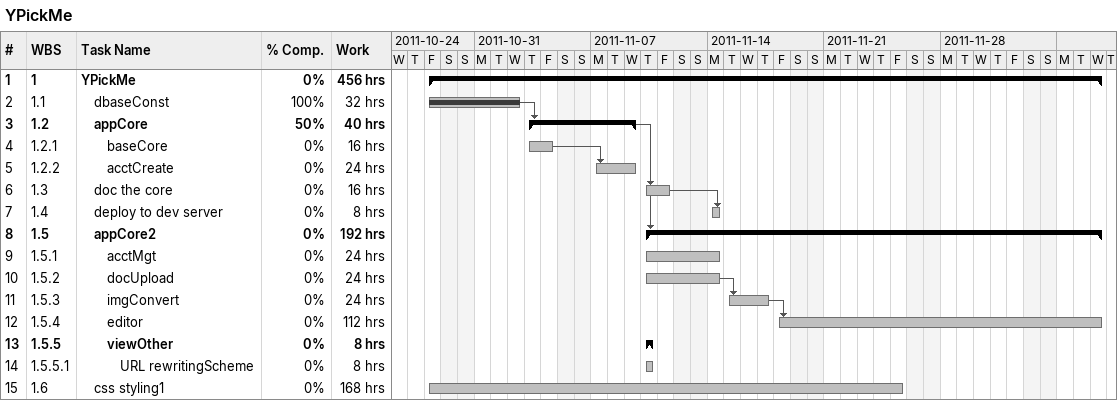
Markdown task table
YPickMe

| ID | WBS | Task | Start | Finish | Predecessors | % complete | Work (h) |
|---|---|---|---|---|---|---|---|
| 1 | 1 | **YPickMe** | 2011-10-28 | 2011-12-07 |  | 0 | 456 |
| 2 | 1.1 | dbaseConst | 2011-10-28 | 2011-11-02 |  | 100 | 32 |
| 3 | 1.2 | **appCore** | 2011-11-03 | 2011-11-09 | 2 | 50 | 40 |
| 4 | 1.2.1 | baseCore | 2011-11-03 | 2011-11-04 |  | 0 | 16 |
| 5 | 1.2.2 | acctCreate | 2011-11-07 | 2011-11-09 | 4 | 0 | 24 |
| 6 | 1.3 | doc the core | 2011-11-10 | 2011-11-11 | 3 | 0 | 16 |
| 7 | 1.4 | deploy to dev server | 2011-11-14 | 2011-11-14 | 6 | 0 | 8 |
| 8 | 1.5 | **appCore2** | 2011-11-10 | 2011-12-07 | 3 | 0 | 192 |
| 9 | 1.5.1 | acctMgt | 2011-11-10 | 2011-11-14 |  | 0 | 24 |
| 10 | 1.5.2 | docUpload | 2011-11-10 | 2011-11-14 |  | 0 | 24 |
| 11 | 1.5.3 | imgConvert | 2011-11-15 | 2011-11-17 | 10 | 0 | 24 |
| 12 | 1.5.4 | editor | 2011-11-18 | 2011-12-07 | 11 | 0 | 112 |
| 13 | 1.5.5 | **viewOther** | 2011-11-10 | 2011-11-10 |  | 0 | 8 |
| 14 | 1.5.5.1 | URL rewritingScheme | 2011-11-10 | 2011-11-10 |  | 0 | 8 |
| 15 | 1.6 | css styling1 | 2011-10-28 | 2011-11-25 |  | 0 | 168 |
